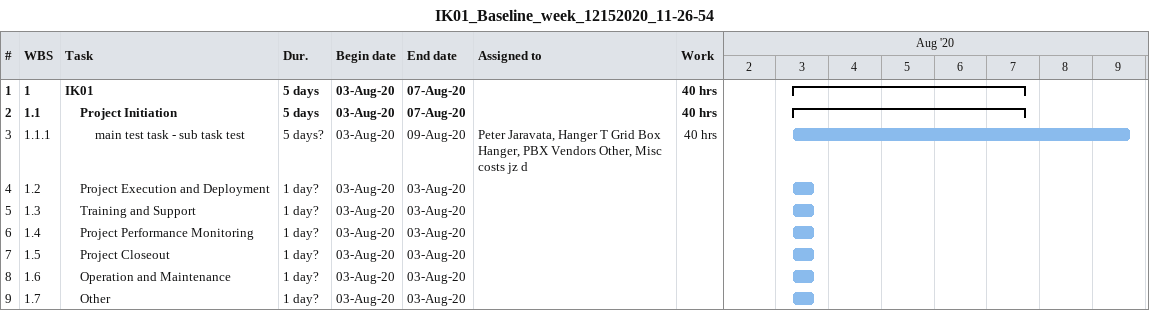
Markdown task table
IK01_Baseline_week_12152020_11-26-54

| ID | WBS | Task | Duration | Start | Finish | Resources | Work (h) |
|---|---|---|---|---|---|---|---|
| 1 | 1 | **IK01** | 5d | 2020-08-03 | 2020-08-07 |  | 40 |
| 2 | 1.1 | **Project Initiation** | 5d | 2020-08-03 | 2020-08-07 |  | 40 |
| 3 | 1.1.1 | main test task - sub task test | 5d? | 2020-08-03 | 2020-08-09 | Peter Jaravata, Hanger T Grid Box Hanger, PBX Vendors Other, Misc costs jz d | 40 |
| 4 | 1.2 | Project Execution and Deployment | 1d? | 2020-08-03 | 2020-08-03 |  |  |
| 5 | 1.3 | Training and Support | 1d? | 2020-08-03 | 2020-08-03 |  |  |
| 6 | 1.4 | Project Performance Monitoring | 1d? | 2020-08-03 | 2020-08-03 |  |  |
| 7 | 1.5 | Project Closeout | 1d? | 2020-08-03 | 2020-08-03 |  |  |
| 8 | 1.6 | Operation and Maintenance | 1d? | 2020-08-03 | 2020-08-03 |  |  |
| 9 | 1.7 | Other | 1d? | 2020-08-03 | 2020-08-03 |  |  |
